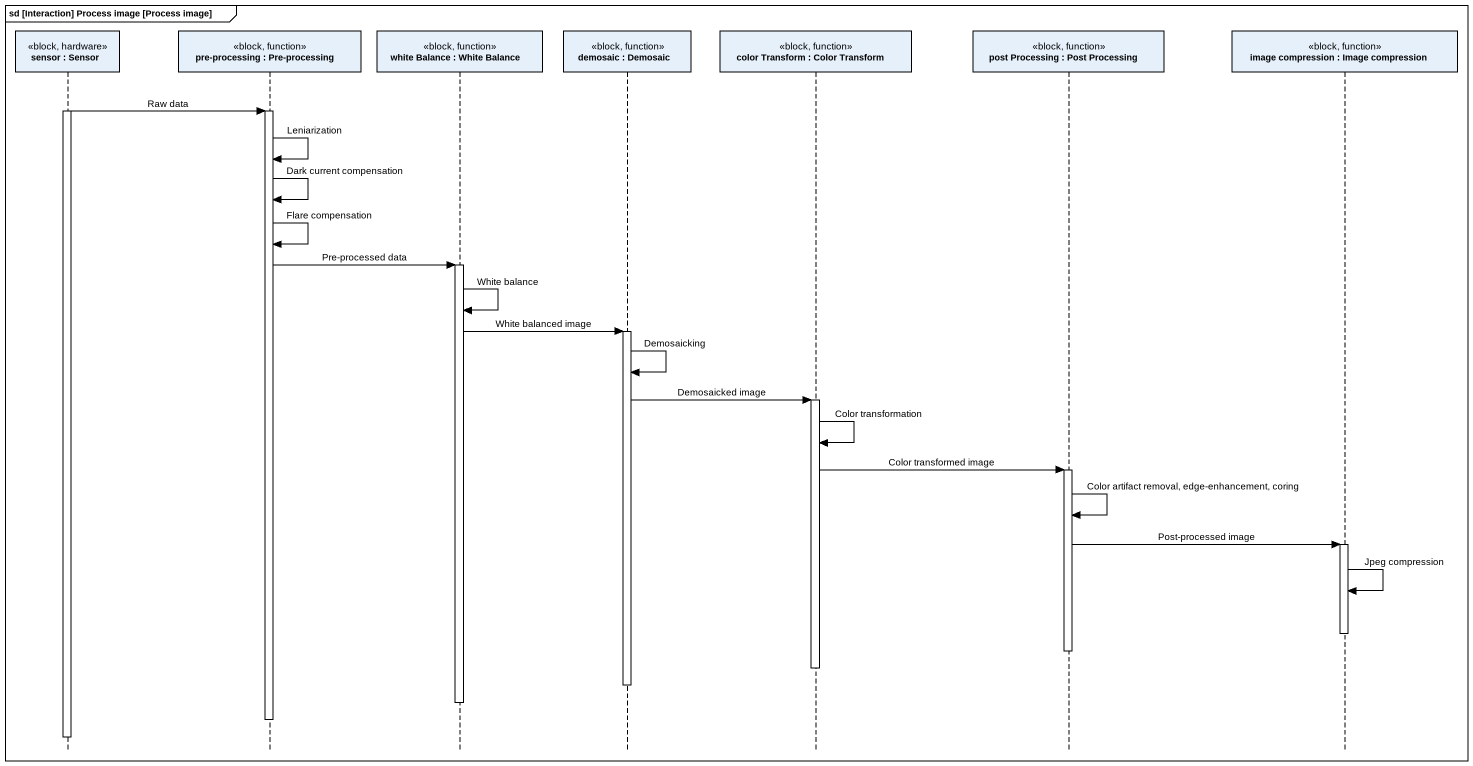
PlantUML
@startuml
mainframe sd [Interaction] Process image [Process image]
hide footbox
participant "sensor : Sensor" as sensor <<block, hardware>>
participant "pre-processing : Pre-processing" as pre_processing <<block, function>>
participant "white Balance : White Balance" as white_Balance <<block, function>>
participant "demosaic : Demosaic" as demosaic <<block, function>>
participant "color Transform : Color Transform" as color_Transform <<block, function>>
participant "post Processing : Post Processing" as post_Processing <<block, function>>
participant "image compression : Image compression" as image_compression <<block, function>>

activate sensor
sensor -> pre_processing : Raw data
activate pre_processing
pre_processing -> pre_processing : Leniarization
pre_processing -> pre_processing : Dark current compensation
pre_processing -> pre_processing : Flare compensation
pre_processing -> white_Balance : Pre-processed data
activate white_Balance
white_Balance -> white_Balance : White balance
white_Balance -> demosaic : White balanced image
activate demosaic
demosaic -> demosaic : Demosaicking
demosaic -> color_Transform : Demosaicked image
activate color_Transform
color_Transform -> color_Transform : Color transformation
color_Transform -> post_Processing : Color transformed image
activate post_Processing
post_Processing -> post_Processing : Color artifact removal, edge-enhancement, coring
post_Processing -> image_compression : Post-processed image
activate image_compression
image_compression -> image_compression : Jpeg compression
deactivate image_compression
deactivate post_Processing
deactivate color_Transform
deactivate demosaic
deactivate white_Balance
deactivate pre_processing
deactivate sensor
@enduml
